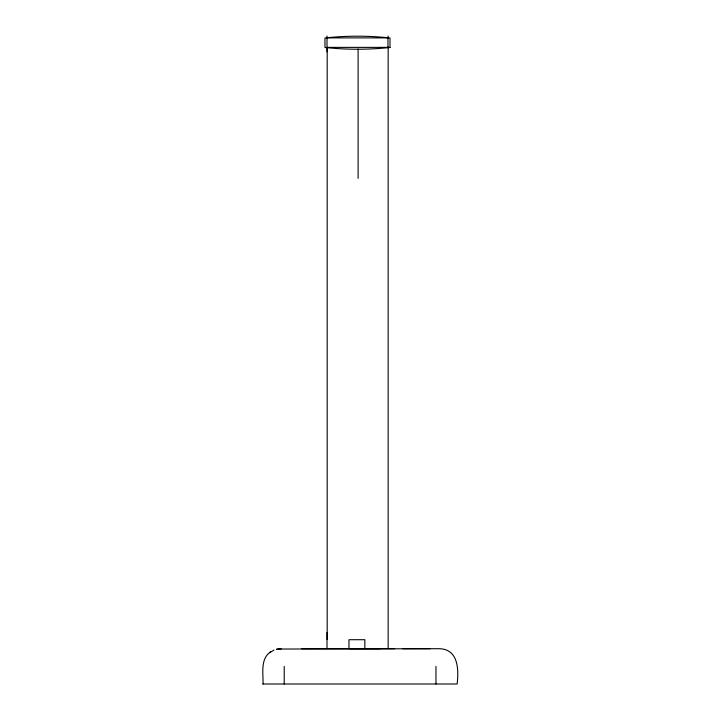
<?xml version="1.0" encoding="UTF-8"?>
<svg xmlns="http://www.w3.org/2000/svg" width="720" height="720" viewBox="0 0 720 720"><rect width="100%" height="100%" fill="white"/><g stroke="black" fill="none" stroke-linecap="round" stroke-linejoin="round"><path stroke-width="1.08" d="M280.827 649.044L279.9 649.044L439.497 648.711C458.496 649.242 458.802 669.753 457.146 684L262.854 684M280.674 648.738L276.462 649.305L280.449 648.756M269.676 652.68L273.933 650.052M270.882 651.681C260.037 658.656 263.349 673.308 263.043 684M279.909 649.035L280.872 648.711M327.006 37.89L387.963 37.89L387.963 47.376L327.006 47.376M402.651 648.711L430.002 648.711M435.969 666.351L435.969 684M394.686 648.72L301.707 648.711M388.152 36L388.152 38.259M388.152 46.836L388.152 648.288M380.583 648.657L349.515 648.657M364.851 648.531L364.851 639.711L348.966 639.711L348.966 648.531M358.11 48.942L358.11 178.38M327.195 47.403L327.195 639.495M327.006 36L327.006 51.849M327.006 632.439L327.006 648.288M284.22 666.351L284.22 684M280.044 648.747L280.647 648.711L280.044 648.747M390.006 47.466L390.006 37.962A300.546 300.546 0 0 0 324.963 37.962L324.963 47.466A300.546 300.546 0 0 0 390.006 47.466"/></g></svg>
